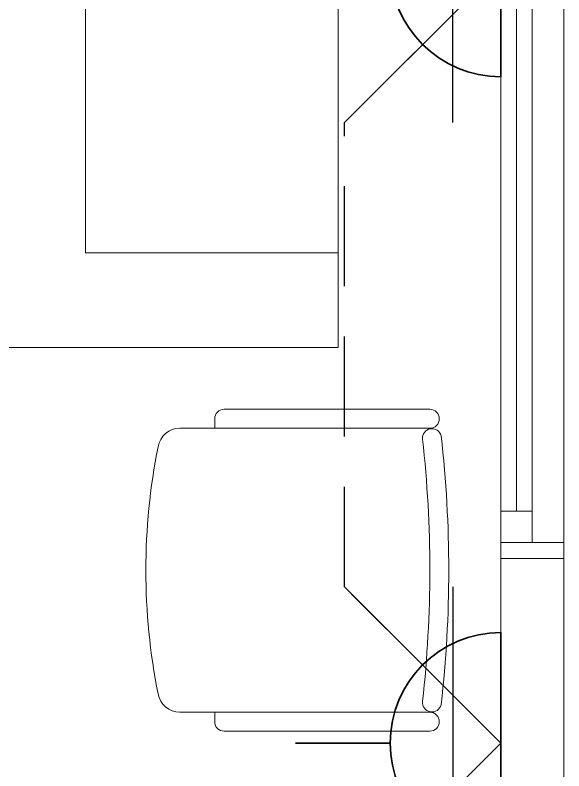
# Model space of a CAD drawing. Header units: inches. Extents: x -12418 to 57169, y -29325 to 19878.
# Drawn here: x 28681 to 29550, y -8599 to -7402 of the extents above; entities that cross this region are included whole.
import ezdxf
from ezdxf.enums import TextEntityAlignment as Align

# ---------------------------------------------------------------- set-up
doc = ezdxf.new("R2010")
doc.units = ezdxf.units.IN
doc.header["$LTSCALE"] = 25
doc.header["$MEASUREMENT"] = 0
for name, pattern in [('00-Ground Floor$0$HIDDEN', [9.525, 6.35, -3.175]), ('DASHDOT', [25.4, 12.7, -6.35, 0, -6.35]), ('HIDDEN', [9.525, 6.35, -3.175])]:
    doc.linetypes.add(name, pattern=pattern)
doc.layers.get('0').update_dxf_attribs({"color": 8})
doc.layers.get('Defpoints').update_dxf_attribs({"color": 8})
for name, color, linetype, lineweight in [('00-Ground Floor$0$Aluminum', 251, 'Continuous', 5), ('00-Ground Floor$0$LOADING', 253, 'Continuous', 5), ('00-Ground Floor$0$Walls', 251, 'Continuous', 5), ('E-LITE-CLNG-CNDT', 6, 'DASHDOT', 35), ('E-LITE-EXIT-NUMB', 6, 'Continuous', 25), ('E-POWR-FLOR-CNDT', 6, 'HIDDEN', 25), ('E-POWR-WALL @ 100', 4, 'Continuous', 35)]:
    doc.layers.add(name, color=color, linetype=linetype, lineweight=lineweight)
doc.styles.add('DC_Simplex', font='SIMPLEX.shx', dxfattribs={"width": 0.7})

# ---------------------------------------------------------------- blocks, each defined once
blk = doc.blocks.new('00-Ground Floor$0$GF21043-P')
at = {"color": 0}
for p, q in [((0.8, 0.75), (-0.8, 0.75)), ((-0.8, 0.75), (-0.8, 0))]:
    blk.add_line(p, q, dxfattribs=at)
at = {"color": 0, "linetype": '00-Ground Floor$0$HIDDEN'}
for p, q in [((-0.8, 0.6), (-0.4, 0.6)), ((-0.4, 0.6), (-0.4, 0))]:
    blk.add_line(p, q, dxfattribs=at)
blk = doc.blocks.new('00-Ground Floor$0$GF21016-P')
at = {"layer": '00-Ground Floor$0$LOADING', "extrusion": (-1.24384e-09, -1.20261e-09, -1)}
for p, q in [((0.0128, 0.0179), (0.0128, 0.4136)), ((0.4628, 0.0179), (0.4628, 0.4136)), ((-0.0022, 0.3585), (0.0128, 0.3585)), ((0.4778, 0.3585), (0.4628, 0.3585)), ((-0.0172, 0.0179), (-0.0172, 0.3435)), ((0.4928, 0.0179), (0.4928, 0.3435)), ((0.4778, 0.0029), (0.4778, 0.0029))]:
    blk.add_line(p, q, dxfattribs=at)
for centre, radius, start, end in [((-0.2378, -0.5362), 1.0036, 78.7568, 101.2432), ((-0.0478, 0.4136), 0.035, 0, 80.6557), ((-0.4278, 0.4136), 0.035, 99.3443, 180), ((0.0022, 0.3435), 0.015, 0, 90), ((-0.4778, 0.3435), 0.015, 90, 180), ((-0.0284, 0.0145), 0.015, 284.3864, 95.5209), ((-0.2378, 1.8928), 1.8749, 263.6341, 276.3659), ((-0.4471, 0.0145), 0.015, 84.4791, 255.6136), ((0.0022, 0.0179), 0.015, 270, 0), ((0.0022, 0.0179), 0.015, 180, 270), ((-0.4778, 0.0179), 0.015, 270, 0), ((-0.4778, 0.0179), 0.015, 180, 270), ((-0.2378, 1.8734), 1.8855, 263.5119, 276.4881)]:
    blk.add_arc(centre, radius, start, end, dxfattribs=at)
blk = doc.blocks.new('00-Ground Floor$0$A$C37be4daf')
at = {"layer": '00-Ground Floor$0$Aluminum'}
for p, q in [((1416, 598.2), (216, 598.2)), ((241, 498.2), (241, 598.2)), ((291, 548.2), (291, 598.2)), ((291, 573.2), (1341, 573.2)), ((1391, 548.2), (241, 548.2)), ((1416, 498.2), (216, 498.2))]:
    blk.add_line(p, q, dxfattribs=at)
at = {"layer": '00-Ground Floor$0$Walls'}
blk.add_line((216, 498.2), (216, 598.2), dxfattribs=at)
blk = doc.blocks.new('00-Ground Floor')
at = {"layer": '00-Ground Floor$0$Walls'}
for p, q in [((29549.5, -6347.4, 0), (29549.5, -8877.4, 0)), ((29449.5, -8877.4, 0), (29449.5, -6447.4, 0))]:
    blk.add_line(p, q, dxfattribs=at)
at = {"rotation": 90}
blk.add_blockref('00-Ground Floor$0$A$C37be4daf', (30047.7, -8478.4, 0), dxfattribs=at)
at = {"layer": '00-Ground Floor$0$LOADING', "extrusion": (2.24019e-05, 2.35417e-18, 1), "xscale": 1000, "yscale": 1000, "zscale": 1000, "rotation": 180.0000000000001}
blk.add_blockref('00-Ground Floor$0$GF21043-P', (28392.2, -7178.4, 0.6), dxfattribs=at)
at = {"layer": '00-Ground Floor$0$LOADING', "color": 1, "extrusion": (1.86519e-05, 4.75185e-05, 1), "xscale": 1000.000000000001, "yscale": 1000.000000000001, "zscale": -1000.000000000011, "rotation": 89.99997490245697}
blk.add_blockref('00-Ground Floor$0$GF21016-P', (29355.2, -8519, 0.1), dxfattribs=at)
blk = doc.blocks.new('*U30')
blk.add_line((0, 1.75), (0, 3.25))
blk.add_lwpolyline([(1.75, 0, 1), (-1.75, 0)], format="xyb", close=True)
at = {"layer": 'Defpoints'}
for p, q in [((-2.475, 2.475), (0, 0)), ((2.475, 2.475), (0, 0)), ((-2.475, 0.758), (2.475, 0.758))]:
    blk.add_line(p, q, dxfattribs=at)
at = {"layer": 'E-LITE-EXIT-NUMB', "style": 'DC_Simplex', "width": 0.7, "flags": 8}
blk.add_attdef('TYPE', text='', height=2, rotation=360, dxfattribs=at).set_placement((-2.682, 5.238), align=Align.RIGHT)
blk.add_attdef('CIRCUIT', (2.682, 5.238), '', height=2, rotation=360, dxfattribs=at)
blk = doc.blocks.new('*U42')
blk.add_line((0, 1.75), (0, 3.25))
blk.add_lwpolyline([(1.75, 0, 1), (-1.75, 0)], format="xyb", close=True)
at = {"layer": 'Defpoints'}
for p, q in [((-2.475, 2.475), (0, 0)), ((2.475, 2.475), (0, 0)), ((-2.475, 0.758), (2.475, 0.758))]:
    blk.add_line(p, q, dxfattribs=at)
at = {"layer": 'E-LITE-EXIT-NUMB', "style": 'DC_Simplex', "width": 0.7, "flags": 8}
blk.add_attdef('TYPE', text='', height=2, rotation=360, dxfattribs=at).set_placement((-2.682, 5.238), align=Align.RIGHT)
blk.add_attdef('CIRCUIT', (2.682, 5.238), '', height=2, rotation=360, dxfattribs=at)

msp = doc.modelspace()

# ---------------------------------------------------------------- linework, layer by layer
at = {"layer": 'E-POWR-FLOR-CNDT', "elevation": 0}
msp.add_lwpolyline([(29325.8, -8431.3), (29202, -8307.5), (29202, -7571.8), (29325.8, -7448)], dxfattribs=at)

# ---------------------------------------------------------------- block references
at = {"layer": 'E-LITE-CLNG-CNDT'}
msp.add_blockref('00-Ground Floor', (0, 0), dxfattribs=at)
at = {"layer": 'E-POWR-WALL @ 100', "yscale": 100, "zscale": 100}
for name, p, xscale, rotation in [('*U30', (29449.5, -7324.3, 0), 100, 90.00000000000001), ('*U42', (29449.5, -8555, 0), -100, 90)]:
    msp.add_blockref(name, p, dxfattribs=dict(at, xscale=xscale, rotation=rotation))

doc.saveas('drawing.dxf')
